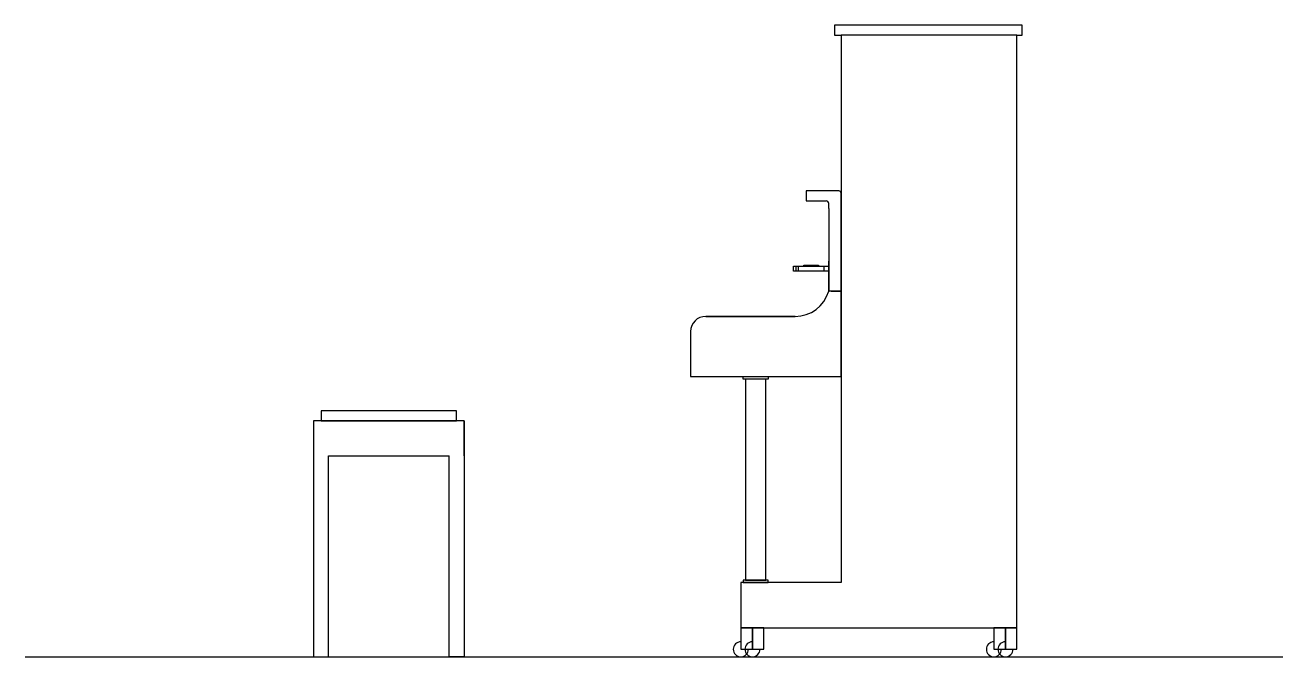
# Model space of a CAD drawing. Header units: centimetres. Extents: x 75 to 326, y 20 to 145.
import ezdxf

# ---------------------------------------------------------------- set-up
doc = ezdxf.new("R2010")
doc.units = ezdxf.units.CM
for name, color, linetype in [('Capac', 31, 'Continuous'), ('Corp principal', 31, 'Continuous'), ('Corp principal 2D', 31, 'Continuous'), ('Roată 2D', 211, 'Continuous'), ('Scăunel', 15, 'Continuous')]:
    doc.layers.add(name, color=color, linetype=linetype)

msp = doc.modelspace()

# ---------------------------------------------------------------- linework, layer by layer
at = {"layer": 'Capac'}
for p, q in [((237.54, 145.45), (236.54, 145.45)), ((236.54, 145.45), (236.54, 143.45)), ((273.91, 145.45), (237.54, 145.45)), ((273.91, 143.45), (273.91, 145.45)), ((236.54, 143.45), (237.91, 143.45)), ((272.91, 143.45), (273.91, 143.45)), ((75.36, 19.65), (325.86, 19.65))]:
    msp.add_line(p, q, dxfattribs=at)
at = {"layer": 'Capac', "ltscale": 4}
for p, q in [((231.91, 112.45), (230.91, 112.45)), ((230.91, 112.45), (230.91, 110.45)), ((230.91, 110.45), (234.91, 110.45)), ((237.41, 112.45), (231.91, 112.45)), ((237.91, 110.95), (237.91, 111.95)), ((237.91, 92.45), (237.91, 110.95)), ((235.41, 108.95), (235.41, 109.95)), ((235.41, 108.95), (235.41, 92.45)), ((235.41, 92.45), (235.41, 98.45)), ((228.41, 96.45), (228.41, 97.45)), ((228.41, 97.45), (235.41, 97.45)), ((228.41, 97.45), (234.41, 97.45)), ((235.41, 96.45), (228.41, 96.45)), ((235.41, 96.45), (228.41, 96.45)), ((228.91, 96.45), (228.91, 97.45)), ((229.41, 96.45), (229.41, 97.45)), ((229.41, 97.45), (234.41, 97.45)), ((234.41, 97.45), (234.41, 96.45)), ((235.91, 92.45), (236.91, 92.45)), ((236.91, 92.45), (237.91, 92.45))]:
    msp.add_line(p, q, dxfattribs=at)
for points in [[(230.46, 97.45), (230.46, 97.65), (230.91, 97.65), (231.36, 97.65), (231.36, 97.45)], [(231.46, 97.45), (231.46, 97.65), (231.91, 97.65), (232.36, 97.65), (232.36, 97.45)], [(232.46, 97.45), (232.46, 97.65), (232.91, 97.65), (233.36, 97.65), (233.36, 97.45)]]:
    msp.add_lwpolyline(points, dxfattribs=at)
for centre, start in [((234.91, 109.95), 0), ((237.41, 111.95), 360)]:
    msp.add_arc(centre, 0.5, start, 90, dxfattribs=at)
at = {"layer": 'Corp principal'}
for points in [[(218.36, 75.45), (223.36, 75.45), (223.36, 74.95), (218.36, 74.95)], [(222.86, 34.95), (222.86, 74.95), (218.86, 74.95), (218.86, 34.95)], [(218.36, 34.45), (223.36, 34.45), (223.36, 34.95), (218.36, 34.95)]]:
    msp.add_lwpolyline(points, close=True, dxfattribs=at)
at = {"layer": 'Corp principal 2D'}
for p, q in [((272.91, 143.45), (237.91, 143.45)), ((237.91, 143.45), (237.91, 34.45)), ((272.91, 25.45), (272.91, 143.45)), ((237.91, 92.45), (235.41, 92.45)), ((237.91, 75.45), (237.91, 92.45)), ((228.7, 87.45), (210.91, 87.45)), ((210.91, 87.45), (228.7, 87.45)), ((207.91, 84.45), (207.91, 75.45)), ((207.91, 75.45), (237.91, 75.45)), ((237.91, 34.45), (217.91, 34.45)), ((217.91, 34.45), (217.91, 25.45)), ((217.91, 25.45), (272.91, 25.45))]:
    msp.add_line(p, q, dxfattribs=at)
for centre, radius, start, end in [((228.7, 94.45), 7, 270, 343.3985), ((210.91, 84.45), 3, 90, 180)]:
    msp.add_arc(centre, radius, start, end, dxfattribs=at)
at = {"layer": 'Roată 2D'}
for points in [[(220.21, 21.15), (220.21, 25.45), (217.91, 25.45), (217.91, 21.15)], [(222.51, 21.15), (222.51, 25.45), (220.21, 25.45), (220.21, 21.15)], [(270.61, 21.15), (270.61, 25.45), (268.31, 25.45), (268.31, 21.15)], [(272.91, 21.15), (272.91, 25.45), (270.61, 25.45), (270.61, 21.15)]]:
    msp.add_lwpolyline(points, close=True, dxfattribs=at)
for centre in [(217.91, 21.15), (220.21, 21.15), (268.31, 21.15), (270.61, 21.15)]:
    msp.add_arc(centre, 1.5, 90, 0, dxfattribs=at)
at = {"layer": 'Scăunel'}
for p, q in [((132.8, 66.65), (132.8, 19.65)), ((162.8, 66.65), (162.8, 19.65)), ((135.8, 19.65), (135.8, 59.65)), ((159.8, 19.65), (159.8, 59.65)), ((132.8, 19.65), (135.8, 19.65)), ((162.8, 19.65), (159.8, 19.65))]:
    msp.add_line(p, q, dxfattribs=at)
msp.add_lwpolyline([(134.3, 66.65), (161.3, 66.65), (161.3, 68.65), (134.3, 68.65)], close=True, dxfattribs=at)
for points in [[(162.8, 59.65), (162.8, 66.65), (132.8, 66.65), (132.8, 59.65)], [(135.8, 59.65), (159.8, 59.65)]]:
    msp.add_lwpolyline(points, dxfattribs=at)

doc.saveas('drawing.dxf')
